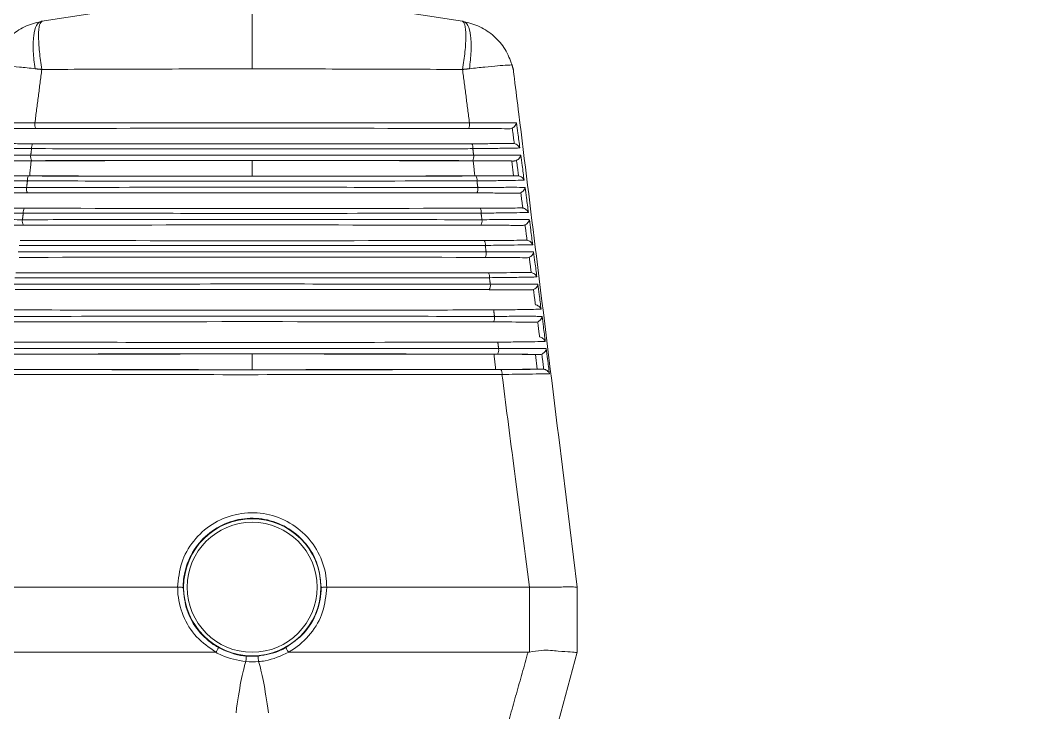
# Model space of a CAD drawing. Extents: x 2 to 136, y 1 to 99.
# Drawn here: x 128.4 to 130.339, y 49.009 to 50.34 of the extents above; entities that cross this region are included whole.
import ezdxf

# ---------------------------------------------------------------- set-up
doc = ezdxf.new("R2010")
doc.units = 0
doc.header["$MEASUREMENT"] = 0
doc.linetypes.add('SLD-Solid', pattern=[0])
doc.layers.add('OBJECT', color=7, linetype='CONTINUOUS')

msp = doc.modelspace()

# ---------------------------------------------------------------- linework, layer by layer
at = {"layer": 'OBJECT', "linetype": 'SLD-Solid', "lineweight": 15}
for p, q in [((129.3501, 50.0696), (129.346, 50.0696)), ((129.346, 50.0696), (129.3494, 50.0414)), ((129.3494, 50.0414), (129.3566, 50.0414)), ((129.3998, 49.6976), (129.3917, 49.6976)), ((129.3917, 49.6976), (129.3951, 49.6694)), ((129.3951, 49.6694), (129.4061, 49.6694)), ((129.4362, 49.5386), (129.4716, 49.25)), ((128.3133, 49.25), (128.7032, 49.25)), ((128.7032, 49.25), (128.7032, 49.25)), ((129.3799, 49.25), (128.99, 49.25)), ((128.99, 49.25), (128.99, 49.25)), ((129.3801, 49.1255), (129.3801, 49.25)), ((129.4716, 49.25), (129.4716, 49.125)), ((129.4716, 49.25), (129.4716, 49.25)), ((128.3159, 49.125), (128.7763, 49.125)), ((129.3773, 49.125), (128.9169, 49.125)), ((129.4716, 49.125), (129.4716, 49.125))]:
    msp.add_line(p, q, dxfattribs=at)
at = {"layer": 'OBJECT', "linetype": 'SLD-Solid', "lineweight": 15, "flags": 128}
msp.add_lwpolyline([(129.4716, 49.125), (129.4361, 48.9923), (129.4005, 48.8595)], dxfattribs=at)
at = {"layer": 'OBJECT', "linetype": 'SLD-Solid', "lineweight": 15}
for radius in [0.1319, 0.125]:
    msp.add_circle((128.8466, 49.25), radius, dxfattribs=at)
for centre, radius, start, end in [((128.8466, 45.29), 6.655, 198.09222, 54.2519), ((128.8466, 45.29), 6.555, 126.37982, 288.09222), ((128.8466, 45.29), 6.5028, 126.71932, 288.09222), ((128.8466, 45.29), 6.4944, 126.7749, 288.09222), ((128.8466, 45.29), 6.3069, 128.05888, 288.09222), ((128.4444, 50.1401), 0.016, 170.6768, 209.7358), ((129.2488, 50.1401), 0.016, 330.2642, 9.3232), ((128.4361, 50.0955), 0.014, 148.3069, 188.7708), ((129.2572, 50.0955), 0.014, 351.2292, 31.6931), ((128.4362, 50.0781), 0.0158, 170.5543, 210.2117), ((129.2571, 50.0781), 0.0158, 329.7883, 9.4457), ((128.4279, 50.0335), 0.0138, 147.817, 188.8731), ((129.2654, 50.0335), 0.0138, 351.1269, 32.183), ((128.4279, 50.0161), 0.0156, 170.4341, 210.6832), ((129.2653, 50.0161), 0.0156, 329.3168, 9.5659), ((128.4197, 49.9714), 0.0136, 147.3308, 188.9733), ((129.2736, 49.9714), 0.0136, 351.0267, 32.6692), ((128.4197, 49.9541), 0.0154, 170.3163, 211.1508), ((129.2735, 49.9541), 0.0154, 328.8492, 9.6837), ((129.2818, 49.9094), 0.0135, 350.9298, 33.1501), ((129.2817, 49.8922), 0.0152, 328.3853, 9.799), ((129.2899, 49.8474), 0.0133, 350.836, 33.6266), ((129.2899, 49.8302), 0.015, 327.925, 9.9122), ((129.2981, 49.7682), 0.0148, 327.4687, 10.0235), ((129.3063, 49.7062), 0.0146, 327.0155, 10.1324), ((129.3144, 49.6614), 0.0128, 350.5653, 35.0349), ((128.8466, 49.2496), 0.1429, 265.1062, 274.8938)]:
    msp.add_arc(centre, radius, start, end, dxfattribs=at)
for centre, major_axis, ratio, start_param, end_param in [((128.8466, 50.1134), (2.1942, 0), 0.008727, 1.380004, 1.761588), ((128.8466, 50.1216), (2.1948, 0), 0.008727, 4.518704, 4.906074), ((128.8466, 50.0514), (2.1975, 0), 0.008727, 1.376591, 1.765002), ((128.8466, 50.0596), (2.1981, 0), 0.008727, 4.515292, 4.909486), ((128.8466, 49.9894), (2.2007, 0), 0.008727, 1.373185, 1.768407), ((128.8466, 49.9976), (2.2013, 0), 0.008727, 4.511889, 4.912889), ((128.8466, 49.9274), (2.204, 0), 0.008727, 1.369788, 1.771804), ((128.8466, 49.9356), (2.2046, 0), 0.008727, 4.508493, 4.916285), ((128.8466, 49.8654), (2.2072, 0), 0.008727, 1.366399, 1.775193), ((128.8466, 49.8736), (2.2078, 0), 0.008727, 4.505106, 4.919672), ((128.8466, 49.8034), (2.2105, 0), 0.008727, 1.363019, 1.778574), ((128.8466, 49.7414), (2.2137, 0), 0.008727, 1.359646, 1.781947), ((128.8466, 49.6794), (2.217, 0), 0.008727, 1.356281, 1.785312), ((128.8466, 49.6876), (2.2176, 0), 0.008727, 4.494993, 4.929785), ((128.8466, 28.0318), (0, 21.0932), 0.014063, 0.04112, 0.105082), ((128.8466, 28.0318), (0, 21.0932), 0.014063, 6.178103, 6.242065)]:
    msp.add_ellipse(centre, major_axis=major_axis, ratio=ratio, start_param=start_param, end_param=end_param, dxfattribs=at)
for points, knots in [([(128.8466, 50.375), (128.7788, 50.3735), (128.6432, 50.3704), (128.5093, 50.3491), (128.4423, 50.3384)], [0, 0, 0, 0, 0.5, 1, 1, 1, 1]), ([(128.8466, 50.375), (128.9144, 50.3735), (129.05, 50.3704), (129.1839, 50.3491), (129.2509, 50.3384)], [0, 0, 0, 0, 0.5, 1, 1, 1, 1]), ([(128.8466, 50.375), (128.8466, 50.3732), (128.8466, 50.3696), (128.8466, 50.3401), (128.8466, 50.2971), (128.8466, 50.263), (128.8466, 50.2466)], [0, 0, 0, 0, 0.240773, 0.5, 0.759227, 1, 1, 1, 1]), ([(128.4399, 50.3379), (128.4293, 50.3351), (128.4079, 50.3294), (128.3806, 50.3102), (128.3586, 50.2851), (128.3506, 50.2645), (128.3466, 50.2542)], [0, 0, 0, 0, 0.25, 0.5, 0.75, 1, 1, 1, 1]), ([(128.4399, 50.3379), (128.437, 50.3362), (128.4308, 50.3326), (128.4257, 50.3115), (128.4246, 50.2817), (128.4274, 50.2583), (128.4288, 50.247)], [0, 0, 0, 0, 0.241561, 0.5, 0.758439, 1, 1, 1, 1]), ([(128.4423, 50.3384), (128.4406, 50.3368), (128.4368, 50.3335), (128.4351, 50.3121), (128.4366, 50.2814), (128.4402, 50.2573), (128.4419, 50.2456)], [0, 0, 0, 0, 0.24117, 0.5, 0.75883, 1, 1, 1, 1]), ([(129.2509, 50.3384), (129.2527, 50.3368), (129.2564, 50.3335), (129.2581, 50.3121), (129.2566, 50.2814), (129.253, 50.2573), (129.2513, 50.2456)], [0, 0, 0, 0, 0.24117, 0.5, 0.75883, 1, 1, 1, 1]), ([(129.2533, 50.3379), (129.2563, 50.3362), (129.2624, 50.3326), (129.2675, 50.3115), (129.2687, 50.2817), (129.2658, 50.2583), (129.2645, 50.247)], [0, 0, 0, 0, 0.241561, 0.5, 0.758439, 1, 1, 1, 1]), ([(129.2533, 50.3379), (129.264, 50.3351), (129.2853, 50.3294), (129.3127, 50.3102), (129.3347, 50.2851), (129.3426, 50.2645), (129.3466, 50.2542)], [0, 0, 0, 0, 0.25, 0.5, 0.75, 1, 1, 1, 1]), ([(128.3466, 50.2542), (128.3493, 50.2542), (128.3548, 50.2542), (128.3735, 50.2527), (128.3982, 50.2504), (128.4186, 50.2481), (128.4288, 50.247)], [0, 0, 0, 0, 0.25, 0.5, 0.75, 1, 1, 1, 1]), ([(129.3466, 50.2542), (129.3439, 50.2542), (129.3385, 50.2542), (129.3197, 50.2527), (129.295, 50.2504), (129.2747, 50.2481), (129.2645, 50.247)], [0, 0, 0, 0, 0.25, 0.5, 0.75, 1, 1, 1, 1]), ([(128.4419, 50.2456), (128.5085, 50.2459), (128.6425, 50.2465), (128.7782, 50.2466), (128.8466, 50.2466)], [0, 0, 0, 0, 0.496376, 1, 1, 1, 1]), ([(129.2513, 50.2456), (129.1848, 50.2459), (129.0508, 50.2465), (128.915, 50.2466), (128.8466, 50.2466)], [0, 0, 0, 0, 0.496376, 1, 1, 1, 1]), ([(129.349, 50.2451), (129.3497, 50.2394), (129.3532, 50.211), (129.368, 50.0916), (129.3964, 49.8618), (129.4219, 49.6547), (129.4362, 49.5386)], [0, 0, 0, 0, 0.024148, 0.120739, 0.507103, 1, 1, 1, 1]), ([(128.3382, 50.1428), (128.339, 50.1428), (128.3422, 50.1429), (128.3529, 50.143), (128.3759, 50.143), (128.4049, 50.1429), (128.4233, 50.1427), (128.4286, 50.1427)], [0, 0, 0, 0, 0.057677, 0.219413, 0.543377, 0.867764, 1, 1, 1, 1]), ([(128.4305, 50.1322), (128.4185, 50.1321), (128.3946, 50.1321), (128.3674, 50.1319), (128.3564, 50.1317), (128.3516, 50.1316)], [0, 0, 0, 0, 0.361189, 0.722456, 1, 1, 1, 1]), ([(128.4286, 50.1427), (128.4352, 50.1427), (128.4679, 50.1427), (128.6064, 50.1429), (128.8102, 50.1431), (129.0573, 50.143), (129.1955, 50.1428), (129.2646, 50.1427)], [0, 0, 0, 0, 0.023792, 0.118973, 0.500647, 0.750324, 1, 1, 1, 1]), ([(129.3416, 50.1316), (129.3352, 50.1317), (129.3224, 50.1319), (129.2935, 50.1321), (129.2722, 50.1321), (129.2627, 50.1322)], [0, 0, 0, 0, 0.357965, 0.715857, 1, 1, 1, 1]), ([(129.2646, 50.1427), (129.2711, 50.1427), (129.2908, 50.1429), (129.3205, 50.143), (129.3418, 50.1429), (129.3515, 50.1428), (129.3542, 50.1428), (129.3551, 50.1428)], [0, 0, 0, 0, 0.16173, 0.488574, 0.814943, 0.942319, 1, 1, 1, 1]), ([(129.3469, 50.1328), (129.3467, 50.1328), (129.3454, 50.1321), (129.3436, 50.1317), (129.342, 50.1316), (129.3416, 50.1316)], [0, 0, 0, 0, 0.112367, 0.784074, 1, 1, 1, 1]), ([(129.3469, 50.1328), (129.3479, 50.1335), (129.3502, 50.1348), (129.3531, 50.138), (129.3545, 50.1407), (129.355, 50.1424), (129.3551, 50.1428), (129.3551, 50.1428)], [0, 0, 0, 0, 0.236919, 0.528791, 0.900006, 0.991344, 1, 1, 1, 1]), ([(129.3551, 50.1428), (129.3559, 50.1362), (129.3581, 50.1202), (129.3602, 50.1041), (129.3615, 50.0947)], [0, 0, 0, 0, 0.412316, 1, 1, 1, 1]), ([(128.4222, 50.0934), (128.4157, 50.0934), (128.3961, 50.0937), (128.3665, 50.094), (128.345, 50.0944), (128.3353, 50.0946), (128.3326, 50.0947), (128.3317, 50.0947)], [0, 0, 0, 0, 0.16013, 0.483001, 0.805363, 0.942123, 1, 1, 1, 1]), ([(128.345, 50.1034), (128.3512, 50.1033), (128.3637, 50.1031), (128.3926, 50.1029), (128.4143, 50.1029), (128.4242, 50.1028)], [0, 0, 0, 0, 0.352894, 0.705727, 1, 1, 1, 1]), ([(129.271, 50.0934), (129.2644, 50.0933), (129.2317, 50.0933), (129.0933, 50.0931), (128.8874, 50.093), (128.6359, 50.093), (128.4934, 50.0932), (128.4222, 50.0934)], [0, 0, 0, 0, 0.02343, 0.117165, 0.493038, 0.746519, 1, 1, 1, 1]), ([(129.2691, 50.1028), (129.281, 50.1029), (129.3048, 50.1029), (129.3324, 50.1031), (129.3433, 50.1033), (129.3482, 50.1034)], [0, 0, 0, 0, 0.356145, 0.712376, 1, 1, 1, 1]), ([(129.3615, 50.0947), (129.3607, 50.0947), (129.3576, 50.0946), (129.3472, 50.0944), (129.3246, 50.094), (129.2955, 50.0936), (129.2767, 50.0934), (129.271, 50.0934)], [0, 0, 0, 0, 0.057874, 0.218012, 0.538018, 0.858388, 1, 1, 1, 1]), ([(129.3615, 50.0947), (129.3615, 50.0947), (129.3613, 50.0951), (129.3604, 50.0967), (129.3583, 50.0993), (129.3546, 50.1019), (129.352, 50.1027), (129.3508, 50.1031)], [0, 0, 0, 0, 0.008288, 0.094552, 0.478399, 0.770553, 1, 1, 1, 1]), ([(128.3299, 50.0808), (128.3307, 50.0808), (128.3338, 50.0809), (128.3441, 50.081), (128.3667, 50.081), (128.3959, 50.0809), (128.4148, 50.0807), (128.4206, 50.0807)], [0, 0, 0, 0, 0.057936, 0.217495, 0.537029, 0.856977, 1, 1, 1, 1]), ([(128.4206, 50.0807), (128.4272, 50.0807), (128.4599, 50.0808), (128.5983, 50.081), (128.8047, 50.0811), (129.0574, 50.081), (129.2009, 50.0808), (129.2726, 50.0807)], [0, 0, 0, 0, 0.023339, 0.116711, 0.491126, 0.745563, 1, 1, 1, 1]), ([(129.2726, 50.0807), (129.2791, 50.0807), (129.2988, 50.0809), (129.3284, 50.081), (129.35, 50.081), (129.3598, 50.0809), (129.3625, 50.0808), (129.3634, 50.0808)], [0, 0, 0, 0, 0.159551, 0.48199, 0.803962, 0.942061, 1, 1, 1, 1]), ([(129.3551, 50.0708), (129.3561, 50.0713), (129.3584, 50.0726), (129.3612, 50.0757), (129.3628, 50.0785), (129.3633, 50.0803), (129.3634, 50.0808), (129.3634, 50.0808)], [0, 0, 0, 0, 0.225636, 0.506975, 0.868216, 0.991457, 1, 1, 1, 1]), ([(129.3634, 50.0808), (129.3642, 50.0742), (129.3664, 50.0582), (129.3685, 50.0421), (129.3698, 50.0327)], [0, 0, 0, 0, 0.412357, 1, 1, 1, 1]), ([(128.4225, 50.0702), (128.4106, 50.0701), (128.3867, 50.0701), (128.359, 50.0699), (128.3481, 50.0697), (128.3432, 50.0696)], [0, 0, 0, 0, 0.355595, 0.711267, 1, 1, 1, 1]), ([(128.4214, 50.07), (128.4099, 50.07), (128.3853, 50.0699), (128.3611, 50.0698), (128.35, 50.0697), (128.3473, 50.0696)], [0, 0, 0, 0, 0.398445, 0.849042, 1, 1, 1, 1]), ([(128.4214, 50.07), (128.5158, 50.0702), (128.6568, 50.0704), (128.7995, 50.0704), (128.8466, 50.0704)], [0, 0, 0, 0, 0.669469, 1, 1, 1, 1]), ([(129.2718, 50.07), (129.1774, 50.0702), (129.0365, 50.0704), (128.8938, 50.0704), (128.8466, 50.0704)], [0, 0, 0, 0, 0.669469, 1, 1, 1, 1]), ([(129.3501, 50.0696), (129.3439, 50.0697), (129.3315, 50.0699), (129.3024, 50.0701), (129.2806, 50.0701), (129.2707, 50.0702)], [0, 0, 0, 0, 0.352325, 0.704581, 1, 1, 1, 1]), ([(129.2718, 50.07), (129.2833, 50.07), (129.3079, 50.0699), (129.3322, 50.0698), (129.3432, 50.0697), (129.346, 50.0696)], [0, 0, 0, 0, 0.398445, 0.849042, 1, 1, 1, 1]), ([(129.3551, 50.0708), (129.355, 50.0707), (129.3537, 50.0701), (129.352, 50.0697), (129.3504, 50.0696), (129.3501, 50.0696)], [0, 0, 0, 0, 0.097629, 0.79354, 1, 1, 1, 1]), ([(128.3366, 50.0414), (128.3426, 50.0413), (128.3547, 50.0411), (128.3836, 50.0409), (128.4058, 50.0408), (128.4162, 50.0408)], [0, 0, 0, 0, 0.347531, 0.695003, 1, 1, 1, 1]), ([(128.3438, 50.0414), (128.3526, 50.0413), (128.3703, 50.0411), (128.3986, 50.041), (128.415, 50.041), (128.4184, 50.0409)], [0, 0, 0, 0, 0.442846, 0.88563, 1, 1, 1, 1]), ([(128.8466, 50.0406), (128.7874, 50.0406), (128.6437, 50.0406), (128.5018, 50.0408), (128.4184, 50.0409)], [0, 0, 0, 0, 0.411755, 1, 1, 1, 1]), ([(128.8466, 50.0406), (128.9058, 50.0406), (129.0496, 50.0406), (129.1914, 50.0408), (129.2749, 50.0409)], [0, 0, 0, 0, 0.411755, 1, 1, 1, 1]), ([(129.3494, 50.0414), (129.3406, 50.0413), (129.323, 50.0411), (129.2946, 50.041), (129.2782, 50.041), (129.2749, 50.0409)], [0, 0, 0, 0, 0.442846, 0.88563, 1, 1, 1, 1]), ([(129.2771, 50.0408), (129.289, 50.0408), (129.3128, 50.0409), (129.3407, 50.0411), (129.3516, 50.0413), (129.3566, 50.0414)], [0, 0, 0, 0, 0.350806, 0.701697, 1, 1, 1, 1]), ([(129.3698, 50.0327), (129.3698, 50.0327), (129.3696, 50.0332), (129.3686, 50.0349), (129.3664, 50.0375), (129.3628, 50.04), (129.3602, 50.0408), (129.3591, 50.0411)], [0, 0, 0, 0, 0.008197, 0.119704, 0.49372, 0.776726, 1, 1, 1, 1]), ([(128.3216, 50.0188), (128.3224, 50.0188), (128.3254, 50.0189), (128.3354, 50.019), (128.3576, 50.019), (128.3869, 50.0189), (128.4063, 50.0188), (128.4126, 50.0187)], [0, 0, 0, 0, 0.058199, 0.215687, 0.531014, 0.846742, 1, 1, 1, 1]), ([(128.4142, 50.0313), (128.4077, 50.0314), (128.3881, 50.0316), (128.3586, 50.032), (128.3369, 50.0324), (128.3271, 50.0326), (128.3243, 50.0327), (128.3235, 50.0327)], [0, 0, 0, 0, 0.158035, 0.476676, 0.794816, 0.94186, 1, 1, 1, 1]), ([(128.4126, 50.0187), (128.4191, 50.0187), (128.4518, 50.0188), (128.5901, 50.019), (128.7993, 50.0191), (129.0574, 50.019), (129.2062, 50.0188), (129.2806, 50.0187)], [0, 0, 0, 0, 0.022904, 0.114532, 0.481956, 0.740978, 1, 1, 1, 1]), ([(129.279, 50.0313), (129.2725, 50.0313), (129.2398, 50.0313), (129.1015, 50.0311), (128.8929, 50.0309), (128.6358, 50.031), (128.4881, 50.0312), (128.4142, 50.0313)], [0, 0, 0, 0, 0.022991, 0.114968, 0.483793, 0.741897, 1, 1, 1, 1]), ([(129.3698, 50.0327), (129.369, 50.0327), (129.366, 50.0326), (129.3559, 50.0324), (129.3338, 50.032), (129.3045, 50.0316), (129.2853, 50.0314), (129.279, 50.0313)], [0, 0, 0, 0, 0.058136, 0.216179, 0.531949, 0.848067, 1, 1, 1, 1]), ([(129.2806, 50.0187), (129.2871, 50.0188), (129.3068, 50.0189), (129.3363, 50.019), (129.3582, 50.019), (129.368, 50.0189), (129.3708, 50.0188), (129.3716, 50.0188)], [0, 0, 0, 0, 0.157481, 0.475733, 0.793524, 0.941798, 1, 1, 1, 1]), ([(129.3633, 50.0087), (129.3643, 50.0093), (129.3666, 50.0105), (129.3694, 50.0135), (129.371, 50.0164), (129.3715, 50.0182), (129.3716, 50.0188), (129.3716, 50.0188)], [0, 0, 0, 0, 0.220757, 0.49454, 0.847826, 0.991557, 1, 1, 1, 1]), ([(129.3716, 50.0188), (129.3725, 50.0122), (129.3746, 49.9962), (129.3767, 49.9801), (129.378, 49.9707)], [0, 0, 0, 0, 0.412394, 1, 1, 1, 1]), ([(128.4146, 50.0082), (128.4026, 50.0082), (128.3787, 50.0081), (128.3508, 50.0079), (128.3398, 50.0077), (128.3348, 50.0076)], [0, 0, 0, 0, 0.350316, 0.700707, 1, 1, 1, 1]), ([(129.3585, 50.0076), (129.3525, 50.0077), (129.3405, 50.0079), (129.3114, 50.0081), (129.2891, 50.0082), (129.2787, 50.0082)], [0, 0, 0, 0, 0.347005, 0.693943, 1, 1, 1, 1]), ([(129.3633, 50.0087), (129.3632, 50.0086), (129.362, 50.0081), (129.3603, 50.0077), (129.3588, 50.0076), (129.3585, 50.0076)], [0, 0, 0, 0, 0.081373, 0.802657, 1, 1, 1, 1]), ([(128.3283, 49.9794), (128.3341, 49.9793), (128.3457, 49.9791), (128.3747, 49.9789), (128.3974, 49.9788), (128.4082, 49.9788)], [0, 0, 0, 0, 0.342466, 0.684875, 1, 1, 1, 1]), ([(129.285, 49.9788), (129.2969, 49.9788), (129.3207, 49.9789), (129.3489, 49.9791), (129.3598, 49.9793), (129.365, 49.9794)], [0, 0, 0, 0, 0.345761, 0.691605, 1, 1, 1, 1]), ([(129.378, 49.9707), (129.378, 49.9707), (129.3777, 49.9713), (129.3768, 49.9731), (129.3745, 49.9757), (129.3709, 49.9781), (129.3684, 49.9788), (129.3672, 49.9792)], [0, 0, 0, 0, 0.008115, 0.143847, 0.50824, 0.782553, 1, 1, 1, 1]), ([(128.3134, 49.9568), (128.3142, 49.9568), (128.317, 49.9569), (128.3267, 49.957), (128.3485, 49.957), (128.378, 49.9569), (128.3978, 49.9568), (128.4046, 49.9567)], [0, 0, 0, 0, 0.058464, 0.213983, 0.525307, 0.837021, 1, 1, 1, 1]), ([(128.4062, 49.9693), (128.3997, 49.9694), (128.3801, 49.9696), (128.3507, 49.97), (128.3287, 49.9704), (128.3189, 49.9706), (128.316, 49.9707), (128.3152, 49.9707)], [0, 0, 0, 0, 0.156042, 0.470658, 0.784781, 0.941595, 1, 1, 1, 1]), ([(128.4046, 49.9567), (128.4111, 49.9567), (128.4438, 49.9568), (128.582, 49.957), (128.7938, 49.9572), (129.0575, 49.9571), (129.2116, 49.9568), (129.2886, 49.9567)], [0, 0, 0, 0, 0.022484, 0.112433, 0.473119, 0.73656, 1, 1, 1, 1]), ([(129.287, 49.9693), (129.2805, 49.9693), (129.2478, 49.9693), (129.1096, 49.969), (128.8983, 49.9689), (128.6358, 49.969), (128.4827, 49.9692), (128.4062, 49.9693)], [0, 0, 0, 0, 0.022568, 0.112852, 0.474885, 0.737443, 1, 1, 1, 1]), ([(129.378, 49.9707), (129.3772, 49.9707), (129.3744, 49.9706), (129.3646, 49.9704), (129.3429, 49.97), (129.3135, 49.9696), (129.2937, 49.9694), (129.287, 49.9693)], [0, 0, 0, 0, 0.058402, 0.214452, 0.526193, 0.838268, 1, 1, 1, 1]), ([(129.2886, 49.9567), (129.2951, 49.9568), (129.3147, 49.9569), (129.3443, 49.957), (129.3663, 49.957), (129.3762, 49.9569), (129.3791, 49.9568), (129.3798, 49.9568)], [0, 0, 0, 0, 0.155511, 0.469778, 0.783591, 0.941533, 1, 1, 1, 1]), ([(129.3715, 49.9466), (129.3725, 49.9472), (129.3747, 49.9484), (129.3776, 49.9513), (129.3792, 49.9542), (129.3797, 49.9561), (129.3798, 49.9568), (129.3798, 49.9568)], [0, 0, 0, 0, 0.216116, 0.482661, 0.828143, 0.991662, 1, 1, 1, 1]), ([(129.3798, 49.9568), (129.3807, 49.9502), (129.3828, 49.9342), (129.3849, 49.9181), (129.3862, 49.9087)], [0, 0, 0, 0, 0.41243, 1, 1, 1, 1]), ([(128.4066, 49.9462), (128.3947, 49.9462), (128.3708, 49.9461), (128.3425, 49.9459), (128.3316, 49.9457), (128.3264, 49.9456)], [0, 0, 0, 0, 0.345325, 0.690726, 1, 1, 1, 1]), ([(129.3668, 49.9456), (129.361, 49.9457), (129.3494, 49.9459), (129.3203, 49.9461), (129.2976, 49.9462), (129.2867, 49.9462)], [0, 0, 0, 0, 0.341979, 0.683892, 1, 1, 1, 1]), ([(129.3715, 49.9466), (129.3714, 49.9466), (129.3702, 49.9461), (129.3686, 49.9457), (129.3671, 49.9456), (129.3668, 49.9456)], [0, 0, 0, 0, 0.063515, 0.811446, 1, 1, 1, 1]), ([(129.295, 49.9073), (129.2885, 49.9073), (129.2558, 49.9072), (129.1177, 49.907), (128.9038, 49.9069), (128.6357, 49.9069), (128.4774, 49.9072), (128.3982, 49.9073)], [0, 0, 0, 0, 0.02216, 0.110812, 0.466297, 0.733148, 1, 1, 1, 1]), ([(129.293, 49.9168), (129.3049, 49.9168), (129.3287, 49.9169), (129.3572, 49.9171), (129.3681, 49.9173), (129.3733, 49.9174)], [0, 0, 0, 0, 0.340986, 0.682055, 1, 1, 1, 1]), ([(129.3862, 49.9087), (129.3854, 49.9087), (129.3827, 49.9086), (129.3733, 49.9084), (129.3519, 49.908), (129.3224, 49.9076), (129.3022, 49.9074), (129.295, 49.9073)], [0, 0, 0, 0, 0.058672, 0.212823, 0.520728, 0.828955, 1, 1, 1, 1]), ([(129.3862, 49.9087), (129.3862, 49.9087), (129.3859, 49.9093), (129.3849, 49.9112), (129.3825, 49.9138), (129.379, 49.9162), (129.3765, 49.9169), (129.3754, 49.9172)], [0, 0, 0, 0, 0.008035, 0.167032, 0.522012, 0.788055, 1, 1, 1, 1]), ([(128.3966, 49.8947), (128.4031, 49.8948), (128.4358, 49.8948), (128.5739, 49.895), (128.7883, 49.8952), (129.0575, 49.8951), (129.2169, 49.8949), (129.2967, 49.8947)], [0, 0, 0, 0, 0.022079, 0.110408, 0.464597, 0.732298, 1, 1, 1, 1]), ([(129.3751, 49.8836), (129.3695, 49.8837), (129.3583, 49.8839), (129.3292, 49.8841), (129.306, 49.8842), (129.2946, 49.8842)], [0, 0, 0, 0, 0.337221, 0.67438, 1, 1, 1, 1]), ([(129.2967, 49.8947), (129.3031, 49.8948), (129.3227, 49.8949), (129.3522, 49.895), (129.3745, 49.895), (129.3844, 49.8949), (129.3873, 49.8948), (129.388, 49.8948)], [0, 0, 0, 0, 0.153634, 0.464105, 0.774128, 0.941265, 1, 1, 1, 1]), ([(129.3796, 49.8846), (129.3796, 49.8845), (129.3784, 49.884), (129.3769, 49.8837), (129.3754, 49.8836), (129.3751, 49.8836)], [0, 0, 0, 0, 0.043931, 0.819918, 1, 1, 1, 1]), ([(129.3796, 49.8846), (129.3806, 49.8851), (129.3828, 49.8863), (129.3857, 49.8891), (129.3873, 49.8921), (129.3879, 49.894), (129.388, 49.8948), (129.388, 49.8948)], [0, 0, 0, 0, 0.211697, 0.471304, 0.809147, 0.991755, 1, 1, 1, 1]), ([(129.388, 49.8948), (129.3889, 49.8882), (129.391, 49.8721), (129.3931, 49.8561), (129.3943, 49.8467)], [0, 0, 0, 0, 0.412465, 1, 1, 1, 1]), ([(129.303, 49.8453), (129.2965, 49.8453), (129.2639, 49.8452), (129.1258, 49.845), (128.9093, 49.8448), (128.6357, 49.8449), (128.472, 49.8452), (128.3902, 49.8453)], [0, 0, 0, 0, 0.021766, 0.108843, 0.45801, 0.729005, 1, 1, 1, 1]), ([(129.301, 49.8548), (129.3129, 49.8548), (129.3366, 49.8549), (129.3655, 49.8551), (129.3762, 49.8553), (129.3816, 49.8554)], [0, 0, 0, 0, 0.336462, 0.673003, 1, 1, 1, 1]), ([(129.3943, 49.8467), (129.3936, 49.8467), (129.391, 49.8466), (129.3819, 49.8464), (129.3609, 49.846), (129.3313, 49.8456), (129.3107, 49.8454), (129.303, 49.8453)], [0, 0, 0, 0, 0.058944, 0.211285, 0.515535, 0.820093, 1, 1, 1, 1]), ([(129.3943, 49.8467), (129.3943, 49.8467), (129.394, 49.8474), (129.393, 49.8494), (129.3906, 49.852), (129.387, 49.8543), (129.3846, 49.8549), (129.3834, 49.8552)], [0, 0, 0, 0, 0.007962, 0.18928, 0.535069, 0.793252, 1, 1, 1, 1]), ([(128.3886, 49.8328), (128.3951, 49.8328), (128.4277, 49.8328), (128.5658, 49.833), (128.7828, 49.8332), (129.0576, 49.8331), (129.2223, 49.8329), (129.3047, 49.8328)], [0, 0, 0, 0, 0.021688, 0.108455, 0.456373, 0.728187, 1, 1, 1, 1]), ([(129.3834, 49.8216), (129.378, 49.8217), (129.3671, 49.8219), (129.3381, 49.8221), (129.3144, 49.8222), (129.3026, 49.8222)], [0, 0, 0, 0, 0.332714, 0.665366, 1, 1, 1, 1]), ([(129.3047, 49.8328), (129.3111, 49.8328), (129.3307, 49.8329), (129.3601, 49.8331), (129.3826, 49.833), (129.3926, 49.8329), (129.3954, 49.8328), (129.3961, 49.8328)], [0, 0, 0, 0, 0.151845, 0.458696, 0.765104, 0.940995, 1, 1, 1, 1]), ([(129.3877, 49.8225), (129.3877, 49.8225), (129.3865, 49.822), (129.3851, 49.8217), (129.3836, 49.8216), (129.3834, 49.8216)], [0, 0, 0, 0, 0.022502, 0.828094, 1, 1, 1, 1]), ([(129.3877, 49.8225), (129.3887, 49.823), (129.3909, 49.8241), (129.3937, 49.8269), (129.3955, 49.8299), (129.396, 49.832), (129.3961, 49.8328), (129.3961, 49.8328)], [0, 0, 0, 0, 0.207488, 0.460443, 0.790808, 0.991848, 1, 1, 1, 1]), ([(129.3961, 49.8328), (129.397, 49.8262), (129.3991, 49.8101), (129.4012, 49.7941), (129.4024, 49.7847)], [0, 0, 0, 0, 0.412497, 1, 1, 1, 1]), ([(129.3111, 49.7833), (129.3045, 49.7833), (129.2719, 49.7832), (129.1339, 49.783), (128.9148, 49.7828), (128.6356, 49.7829), (128.4667, 49.7831), (128.3822, 49.7833)], [0, 0, 0, 0, 0.021386, 0.106942, 0.450009, 0.725005, 1, 1, 1, 1]), ([(129.4024, 49.7847), (129.4017, 49.7847), (129.3993, 49.7846), (129.3904, 49.7844), (129.3699, 49.784), (129.3401, 49.7836), (129.3191, 49.7834), (129.3111, 49.7833)], [0, 0, 0, 0, 0.059218, 0.209831, 0.510594, 0.811652, 1, 1, 1, 1]), ([(129.4024, 49.7847), (129.4024, 49.7847), (129.4021, 49.7855), (129.401, 49.7875), (129.3985, 49.7902), (129.395, 49.7924), (129.3926, 49.793), (129.3915, 49.7932)], [0, 0, 0, 0, 0.007881, 0.210618, 0.547453, 0.798166, 1, 1, 1, 1]), ([(128.3806, 49.7708), (128.3871, 49.7708), (128.4197, 49.7708), (128.5577, 49.7711), (128.7773, 49.7712), (129.0576, 49.7712), (129.2277, 49.7709), (129.3127, 49.7708)], [0, 0, 0, 0, 0.021311, 0.106568, 0.448432, 0.724216, 1, 1, 1, 1]), ([(129.3127, 49.7708), (129.3191, 49.7708), (129.3387, 49.771), (129.368, 49.7711), (129.3907, 49.771), (129.4007, 49.7709), (129.4035, 49.7708), (129.4042, 49.7708)], [0, 0, 0, 0, 0.150136, 0.453531, 0.756488, 0.940721, 1, 1, 1, 1]), ([(129.3958, 49.7604), (129.3967, 49.7609), (129.3989, 49.762), (129.4017, 49.7648), (129.4035, 49.7678), (129.4041, 49.7699), (129.4042, 49.7708), (129.4042, 49.7708)], [0, 0, 0, 0, 0.203477, 0.450057, 0.773104, 0.991943, 1, 1, 1, 1]), ([(129.4042, 49.7708), (129.4051, 49.7642), (129.4072, 49.7481), (129.4092, 49.7321), (129.4105, 49.7227)], [0, 0, 0, 0, 0.412528, 1, 1, 1, 1]), ([(129.3916, 49.7596), (129.3864, 49.7597), (129.3759, 49.7599), (129.3469, 49.7601), (129.3229, 49.7602), (129.3106, 49.7602)], [0, 0, 0, 0, 0.328436, 0.656814, 1, 1, 1, 1]), ([(129.3958, 49.7604), (129.3946, 49.7601), (129.3933, 49.7596), (129.3918, 49.7596), (129.3916, 49.7596)], [0, 0, 0, 0, 0.835977, 1, 1, 1, 1]), ([(129.4105, 49.7227), (129.4104, 49.7227), (129.4101, 49.7236), (129.409, 49.7257), (129.4065, 49.7283), (129.403, 49.7305), (129.4006, 49.731), (129.3995, 49.7313)], [0, 0, 0, 0, 0.007811, 0.231083, 0.559206, 0.802812, 1, 1, 1, 1]), ([(128.3726, 49.7088), (128.3791, 49.7088), (128.4117, 49.7089), (128.5495, 49.7091), (128.7719, 49.7093), (129.0577, 49.7092), (129.233, 49.7089), (129.3207, 49.7088)], [0, 0, 0, 0, 0.020947, 0.104745, 0.44076, 0.72038, 1, 1, 1, 1]), ([(129.3191, 49.7213), (129.3125, 49.7213), (129.2799, 49.7212), (129.1421, 49.721), (128.9203, 49.7208), (128.6356, 49.7209), (128.4613, 49.7211), (128.3742, 49.7213)], [0, 0, 0, 0, 0.021019, 0.105106, 0.44228, 0.72114, 1, 1, 1, 1]), ([(129.4105, 49.7227), (129.4098, 49.7227), (129.4075, 49.7226), (129.3989, 49.7224), (129.3788, 49.722), (129.349, 49.7216), (129.3276, 49.7214), (129.3191, 49.7213)], [0, 0, 0, 0, 0.059496, 0.208459, 0.505892, 0.803608, 1, 1, 1, 1]), ([(129.3207, 49.7088), (129.3271, 49.7088), (129.3467, 49.709), (129.376, 49.7091), (129.3989, 49.709), (129.4088, 49.7089), (129.4116, 49.7088), (129.4123, 49.7088)], [0, 0, 0, 0, 0.148503, 0.448595, 0.748256, 0.940444, 1, 1, 1, 1]), ([(129.4038, 49.6984), (129.4048, 49.6988), (129.4067, 49.6998), (129.4094, 49.7022), (129.4114, 49.7053), (129.4121, 49.7076), (129.4123, 49.7088), (129.4123, 49.7088)], [0, 0, 0, 0, 0.199296, 0.397084, 0.700899, 0.99202, 1, 1, 1, 1]), ([(129.4123, 49.7088), (129.4131, 49.7022), (129.4152, 49.6861), (129.4173, 49.6701), (129.4185, 49.6607)], [0, 0, 0, 0, 0.412557, 1, 1, 1, 1]), ([(128.3815, 49.6981), (128.4747, 49.6983), (128.6287, 49.6985), (128.785, 49.6986), (128.8466, 49.6986)], [0, 0, 0, 0, 0.605766, 1, 1, 1, 1]), ([(129.3118, 49.6981), (129.2185, 49.6983), (129.0646, 49.6985), (128.9082, 49.6986), (128.8466, 49.6986)], [0, 0, 0, 0, 0.605766, 1, 1, 1, 1]), ([(129.3118, 49.6981), (129.3247, 49.6981), (129.3506, 49.698), (129.377, 49.6978), (129.3879, 49.6977), (129.3917, 49.6976)], [0, 0, 0, 0, 0.396562, 0.793191, 1, 1, 1, 1]), ([(129.3998, 49.6976), (129.3947, 49.6977), (129.3846, 49.6979), (129.3557, 49.6982), (129.3313, 49.6982), (129.3186, 49.6983)], [0, 0, 0, 0, 0.324373, 0.648689, 1, 1, 1, 1]), ([(129.4038, 49.6984), (129.4027, 49.698), (129.4014, 49.6976), (129.4, 49.6976), (129.3998, 49.6976)], [0, 0, 0, 0, 0.843626, 1, 1, 1, 1]), ([(128.8466, 49.6684), (128.7678, 49.6684), (128.6103, 49.6685), (128.4555, 49.6687), (128.3782, 49.6688)], [0, 0, 0, 0, 0.500491, 1, 1, 1, 1]), ([(128.8466, 49.6684), (128.9254, 49.6684), (129.0829, 49.6685), (129.2377, 49.6687), (129.315, 49.6688)], [0, 0, 0, 0, 0.500491, 1, 1, 1, 1]), ([(129.3951, 49.6694), (129.3876, 49.6693), (129.3725, 49.6691), (129.3425, 49.6689), (129.3223, 49.6689), (129.315, 49.6688)], [0, 0, 0, 0, 0.390004, 0.779955, 1, 1, 1, 1]), ([(129.3249, 49.6687), (129.3367, 49.6688), (129.3604, 49.6688), (129.3901, 49.6691), (129.4007, 49.6693), (129.4061, 49.6694)], [0, 0, 0, 0, 0.324207, 0.648491, 1, 1, 1, 1]), ([(129.4185, 49.6607), (129.4185, 49.6607), (129.4181, 49.6617), (129.417, 49.6638), (129.4144, 49.6665), (129.411, 49.6685), (129.4086, 49.6691), (129.4075, 49.6693)], [0, 0, 0, 0, 0.007744, 0.250696, 0.570356, 0.807208, 1, 1, 1, 1]), ([(129.3271, 49.6593), (129.3206, 49.6592), (129.288, 49.6592), (129.1502, 49.6589), (128.9258, 49.6588), (128.6355, 49.6588), (128.456, 49.6591), (128.3662, 49.6593)], [0, 0, 0, 0, 0.020664, 0.103331, 0.434809, 0.717404, 1, 1, 1, 1]), ([(129.4185, 49.6607), (129.4178, 49.6607), (129.4157, 49.6606), (129.4074, 49.6604), (129.3877, 49.66), (129.3578, 49.6596), (129.336, 49.6594), (129.3271, 49.6593)], [0, 0, 0, 0, 0.059775, 0.207161, 0.501412, 0.795934, 1, 1, 1, 1]), ([(129.3799, 49.25), (129.3697, 49.3293), (129.3521, 49.4657), (129.3344, 49.6022), (129.3271, 49.6593)], [0, 0, 0, 0, 0.581449, 1, 1, 1, 1]), ([(128.7032, 49.25), (128.7048, 49.266), (128.7078, 49.298), (128.7322, 49.3406), (128.7682, 49.3733), (128.8135, 49.3922), (128.8625, 49.3951), (128.9098, 49.3817), (128.95, 49.3533), (128.9783, 49.3133), (128.9891, 49.2767), (128.9898, 49.2553), (128.99, 49.25)], [0, 0, 0, 0, 0.106547, 0.213092, 0.319763, 0.426916, 0.534499, 0.642267, 0.74996, 0.857311, 0.964156, 1, 1, 1, 1]), ([(128.9794, 49.2498), (128.9779, 49.2647), (128.975, 49.2945), (128.9522, 49.3343), (128.9186, 49.3645), (128.8766, 49.3819), (128.8312, 49.3844), (128.7877, 49.3717), (128.7507, 49.3453), (128.7246, 49.3082), (128.7147, 49.2743), (128.714, 49.2546), (128.7139, 49.2498)], [0, 0, 0, 0, 0.107261, 0.214528, 0.321699, 0.428911, 0.536129, 0.643313, 0.750517, 0.857741, 0.964919, 1, 1, 1, 1]), ([(128.7032, 49.25), (128.7044, 49.25), (128.7066, 49.25), (128.7097, 49.25), (128.7121, 49.2499), (128.7135, 49.2498), (128.7138, 49.2498), (128.7139, 49.2498), (128.7139, 49.2498)], [0, 0, 0, 0, 0.208439, 0.416878, 0.625338, 0.833869, 0.967125, 1, 1, 1, 1]), ([(128.7769, 49.1252), (128.7637, 49.1343), (128.7371, 49.1526), (128.7117, 49.1947), (128.7036, 49.2289), (128.7033, 49.2475), (128.7032, 49.25)], [0, 0, 0, 0, 0.315107, 0.632944, 0.949791, 1, 1, 1, 1]), ([(128.7139, 49.2498), (128.7154, 49.2348), (128.7183, 49.205), (128.7413, 49.1654), (128.7653, 49.1436), (128.7801, 49.1351), (128.782, 49.134)], [0, 0, 0, 0, 0.31781, 0.635605, 0.953792, 1, 1, 1, 1]), ([(128.9113, 49.134), (128.9236, 49.1426), (128.9483, 49.1597), (128.9718, 49.199), (128.979, 49.2307), (128.9793, 49.2476), (128.9794, 49.2498)], [0, 0, 0, 0, 0.318291, 0.636578, 0.954854, 1, 1, 1, 1]), ([(128.99, 49.25), (128.9884, 49.234), (128.9853, 49.202), (128.9608, 49.1595), (128.9348, 49.1358), (128.9186, 49.1265), (128.9163, 49.1252)], [0, 0, 0, 0, 0.315568, 0.631102, 0.947588, 1, 1, 1, 1]), ([(128.9794, 49.2498), (128.9794, 49.2498), (128.9794, 49.2498), (128.9798, 49.2498), (128.9811, 49.2499), (128.9835, 49.25), (128.9866, 49.25), (128.9889, 49.25), (128.99, 49.25)], [0, 0, 0, 0, 0.032875, 0.166131, 0.374662, 0.583122, 0.791561, 1, 1, 1, 1]), ([(129.4716, 49.25), (129.4703, 49.2503), (129.4675, 49.2508), (129.4467, 49.2507), (129.417, 49.2499), (129.3921, 49.25), (129.3801, 49.25)], [0, 0, 0, 0, 0.253584, 0.507165, 0.760848, 1, 1, 1, 1]), ([(128.7763, 49.125), (128.7764, 49.125), (128.7765, 49.125), (128.7767, 49.125), (128.7768, 49.1251), (128.7769, 49.1252), (128.7769, 49.1252)], [0, 0, 0, 0, 0.344886, 0.69197, 0.859659, 1, 1, 1, 1]), ([(128.8344, 49.1072), (128.8184, 49.1099), (128.7981, 49.1134), (128.7801, 49.123), (128.7763, 49.125)], [0, 0, 0, 0, 0.79181, 1, 1, 1, 1]), ([(128.7769, 49.1252), (128.7774, 49.1262), (128.7785, 49.1281), (128.78, 49.1308), (128.7812, 49.1328), (128.7817, 49.1337), (128.7819, 49.134), (128.7819, 49.134), (128.782, 49.134)], [0, 0, 0, 0, 0.214954, 0.429908, 0.644864, 0.859841, 0.951441, 1, 1, 1, 1]), ([(128.782, 49.134), (128.7957, 49.1278), (128.8129, 49.1201), (128.8315, 49.1181), (128.8353, 49.1177)], [0, 0, 0, 0, 0.796377, 1, 1, 1, 1]), ([(128.8579, 49.1177), (128.8728, 49.1202), (128.8914, 49.1235), (128.9079, 49.1322), (128.9113, 49.134)], [0, 0, 0, 0, 0.796377, 1, 1, 1, 1]), ([(128.9169, 49.125), (128.9021, 49.1183), (128.8833, 49.1098), (128.863, 49.1076), (128.8588, 49.1072)], [0, 0, 0, 0, 0.791837, 1, 1, 1, 1]), ([(128.9113, 49.134), (128.9113, 49.134), (128.9113, 49.134), (128.9115, 49.1337), (128.912, 49.1328), (128.9132, 49.1308), (128.9147, 49.1281), (128.9158, 49.1262), (128.9163, 49.1252)], [0, 0, 0, 0, 0.048559, 0.140159, 0.355136, 0.570092, 0.785046, 1, 1, 1, 1]), ([(128.9163, 49.1252), (128.9164, 49.1252), (128.9164, 49.1251), (128.9166, 49.125), (128.9167, 49.125), (128.9169, 49.125), (128.9169, 49.125)], [0, 0, 0, 0, 0.159853, 0.363916, 0.750553, 1, 1, 1, 1]), ([(129.4716, 49.125), (129.4714, 49.1249), (129.4706, 49.1247), (129.4606, 49.1256), (129.4369, 49.1271), (129.4081, 49.1302), (129.388, 49.1268), (129.3801, 49.1255)], [0, 0, 0, 0, 0.097508, 0.351331, 0.599304, 0.843154, 1, 1, 1, 1]), ([(128.8344, 49.1072), (128.8345, 49.1083), (128.8347, 49.1106), (128.835, 49.1136), (128.8352, 49.116), (128.8353, 49.1171), (128.8353, 49.1176), (128.8353, 49.1176), (128.8353, 49.1177)], [0, 0, 0, 0, 0.20994, 0.419876, 0.629821, 0.839759, 0.898245, 1, 1, 1, 1]), ([(128.8353, 49.1177), (128.842, 49.1174), (128.8496, 49.117), (128.8571, 49.1176), (128.8579, 49.1177)], [0, 0, 0, 0, 0.886118, 1, 1, 1, 1]), ([(128.8579, 49.1177), (128.8579, 49.1176), (128.8579, 49.1176), (128.858, 49.1171), (128.8581, 49.116), (128.8583, 49.1136), (128.8585, 49.1106), (128.8587, 49.1083), (128.8588, 49.1072)], [0, 0, 0, 0, 0.101755, 0.160241, 0.370179, 0.580124, 0.79006, 1, 1, 1, 1])]:
    msp.add_open_spline(points, degree=3, knots=knots, dxfattribs=at)
for points in [[(128.4423, 50.3384), (128.4399, 50.3379)], [(129.2509, 50.3384), (129.2533, 50.3379)], [(129.3395, 50.2724), (129.3396, 50.2724)], [(129.3466, 50.2542), (129.349, 50.2451)], [(128.4286, 50.1427), (128.4419, 50.2456)], [(128.4288, 50.247), (128.4419, 50.2456)], [(129.2645, 50.247), (129.2513, 50.2456)], [(129.2646, 50.1427), (129.2513, 50.2456)], [(129.3508, 50.1031), (129.3469, 50.1328)], [(128.4206, 50.0807), (128.4222, 50.0934)], [(129.2726, 50.0807), (129.271, 50.0934)], [(129.3482, 50.1034), (129.3508, 50.1031)], [(128.4184, 50.0409), (128.4214, 50.07)], [(128.8466, 50.0704), (128.8466, 50.0406)], [(129.2749, 50.0409), (129.2718, 50.07)], [(129.3591, 50.0411), (129.3551, 50.0708)], [(129.3566, 50.0414), (129.3591, 50.0411)], [(128.4126, 50.0187), (128.4142, 50.0313)], [(129.2806, 50.0187), (129.279, 50.0313)], [(129.3672, 49.9792), (129.3633, 50.0087)], [(129.365, 49.9794), (129.3672, 49.9792)], [(128.4046, 49.9567), (128.4062, 49.9693)], [(129.2886, 49.9567), (129.287, 49.9693)], [(129.3754, 49.9172), (129.3715, 49.9466)], [(129.2967, 49.8947), (129.295, 49.9073)], [(129.3733, 49.9174), (129.3754, 49.9172)], [(129.3834, 49.8552), (129.3796, 49.8846)], [(129.3047, 49.8328), (129.303, 49.8453)], [(129.3816, 49.8554), (129.3834, 49.8552)], [(129.3915, 49.7932), (129.3877, 49.8225)], [(129.3127, 49.7708), (129.3111, 49.7833)], [(129.3995, 49.7313), (129.3958, 49.7604)], [(129.3207, 49.7088), (129.3191, 49.7213)], [(128.8466, 49.6986), (128.8466, 49.6684)], [(129.315, 49.6688), (129.3118, 49.6981)], [(129.4075, 49.6693), (129.4038, 49.6984)], [(129.4061, 49.6694), (129.4075, 49.6693)], [(129.3801, 49.25), (129.3799, 49.25)], [(129.3324, 48.9658), (129.3773, 49.125)], [(129.3773, 49.125), (129.3801, 49.1255)], [(128.8344, 49.1072), (128.8344, 49.1072)], [(128.8588, 49.1072), (128.8588, 49.1072)]]:
    msp.add_open_spline(points, degree=1, dxfattribs=at)

doc.saveas('drawing.dxf')
